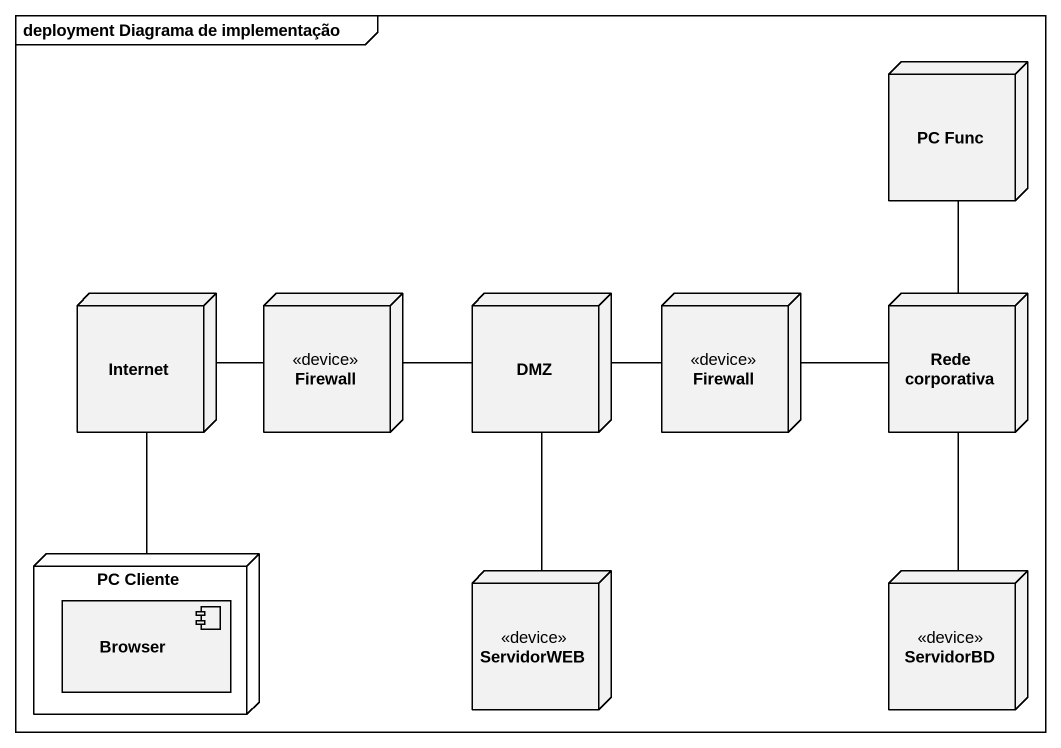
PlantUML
@startuml
mainframe deployment Diagrama de implementação
node "PC Func" as PC_Func
node Internet
node Firewall <<device>>
node DMZ
node "Firewall" as Firewall_2 <<device>>
node "Rede corporativa" as Rede_corporativa
node "PC Cliente" as PC_Cliente {
  component Browser
}
node ServidorWEB <<device>>
node ServidorBD <<device>>
PC_Func -- Rede_corporativa
Internet -right- Firewall
Firewall -right- DMZ
DMZ -right- Firewall_2
Firewall_2 -right- Rede_corporativa
PC_Cliente -up- Internet
ServidorWEB -up- DMZ
ServidorBD -up- Rede_corporativa
@enduml
